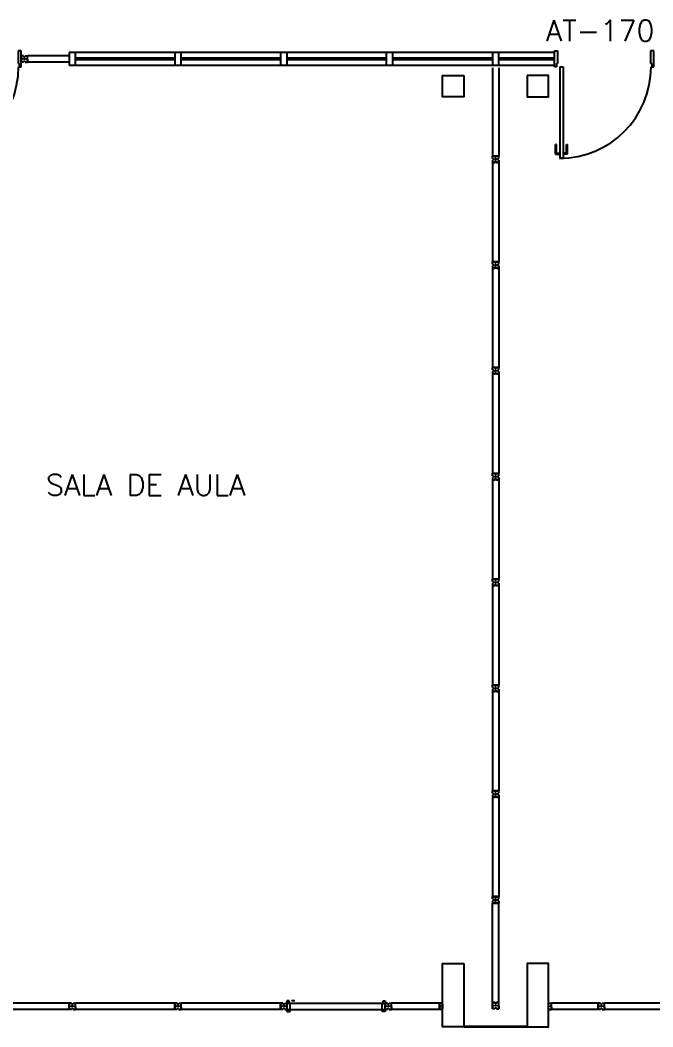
# Model space of a CAD drawing. Header units: millimetres. Extents: x 2860 to 3104, y 1039 to 1134.
# Drawn here: x 3036.72 to 3042.7, y 1061.37 to 1070.89 of the extents above; entities that cross this region are included whole.
import ezdxf

# ---------------------------------------------------------------- set-up
doc = ezdxf.new("R2010")
doc.units = ezdxf.units.MM
for name, color, linetype in [('DIV', 2, 'Continuous'), ('ESQ', 2, 'Continuous'), ('ESTR', 3, 'Continuous'), ('TEXTO', 2, 'Continuous'), ('TEXTO-ENDEREÇO', 2, 'Continuous')]:
    doc.layers.add(name, color=color, linetype=linetype)
doc.styles.add('UNB-100', font='simplex.shx', dxfattribs={"height": 0.2})
doc.styles.add('UNB-100-1', font='simplex.shx', dxfattribs={"height": 0.2})

# ---------------------------------------------------------------- blocks, each defined once
blk = doc.blocks.new('PILINT-TTS')
for points in [[(-0.2, 0), (-0.2, -0.2), (0, -0.2), (0, 0)], [(-0.8, 0), (-0.8, -0.2), (-1, -0.2), (-1, 0)], [(-0.8, -8.39), (-0.8, -8.99), (-1, -8.99), (-1, -8.39)]]:
    blk.add_lwpolyline(points, close=True)
blk.add_lwpolyline([(-0.2, -8.99), (0, -8.99), (0, -8.39), (-0.2, -8.39), (-0.2, -8.9904)])
blk = doc.blocks.new('DIVMT-TTS')
for p, q in [((-0.03, 0.03), (-0.03, 0.006)), ((-0.008, 0.03), (-0.03, 0.03)), ((-0.0185, 0.006), (-0.03, 0.006)), ((-0.0185, -0.006), (-0.0185, 0.006)), ((-0.008, 0.03), (-0.008, 0.02)), ((-0.008, 0.02), (0.008, 0.02)), ((-0.0051, 0), (0.0051, 0)), ((0.0051, 0), (-0.0051, 0)), ((-0.0051, 0), (0.0051, 0)), ((0, -0.0051), (0, 0.0051)), ((0, 0.0051), (0, -0.0051)), ((0.008, 0.03), (0.008, 0.02)), ((0.008, 0.03), (0.03, 0.03)), ((0.0205, 0.006), (0.03, 0.006)), ((0.0205, -0.006), (0.0205, 0.006)), ((0.0205, 0.006), (0.0205, -0.006)), ((0.0205, 0.006), (0.03, 0.006)), ((0.97, 0.03), (0.03, 0.03)), ((0.03, 0.006), (0.03, 0.03)), ((0.03, -0.03), (0.03, 0.03)), ((0.03, -0.005), (0.03, 0.005)), ((0.97, -0.03), (0.97, 0.03)), ((0.97, 0.03), (0.97, 0.009)), ((0.97, 0.009), (0.97, 0.027)), ((0.9795, 0.006), (0.97, 0.006)), ((0.97, -0.005), (0.97, 0.005)), ((0.9795, 0.006), (0.9795, -0.006)), ((1.0051, 0), (0.9949, 0)), ((1, 0.0051), (1, -0.0051)), ((-0.0185, -0.006), (-0.03, -0.006)), ((-0.03, -0.03), (-0.03, -0.006)), ((-0.008, -0.03), (-0.03, -0.03)), ((-0.008, -0.03), (-0.008, -0.02)), ((-0.008, -0.02), (0.008, -0.02)), ((0.008, -0.03), (0.008, -0.02)), ((0.008, -0.03), (0.03, -0.03)), ((0.0205, -0.006), (0.03, -0.006)), ((0.0205, -0.006), (0.03, -0.006)), ((0.03, -0.006), (0.03, -0.03)), ((0.97, -0.03), (0.03, -0.03)), ((0.9795, -0.006), (0.97, -0.006)), ((0.97, -0.009), (0.97, -0.027))]:
    blk.add_line(p, q)
blk = doc.blocks.new('DIV-TTS')
for p, q in [((-0.0051, 0), (0.0051, 0)), ((0, -0.0051), (0, 0.0051)), ((0.0205, 0.006), (0.03, 0.006)), ((0.0205, -0.006), (0.0205, 0.006)), ((0.03, 0.03), (0.97, 0.03)), ((0.03, 0.03), (0.03, -0.03)), ((0.03, 0.009), (0.03, 0.027)), ((0.03, 0.005), (0.03, -0.005)), ((0.97, 0.03), (0.97, -0.03)), ((0.9795, 0.006), (0.97, 0.006)), ((0.97, 0.005), (0.97, -0.005)), ((0.9795, -0.006), (0.9795, 0.006)), ((1.0051, 0), (0.9949, 0)), ((0.9949, 0), (1.0051, 0)), ((1, -0.0051), (1, 0.0051)), ((0.0205, -0.006), (0.03, -0.006)), ((0.03, -0.03), (0.03, -0.009)), ((0.03, -0.009), (0.03, -0.027)), ((0.03, -0.03), (0.97, -0.03)), ((0.9795, -0.006), (0.97, -0.006))]:
    blk.add_line(p, q)
blk = doc.blocks.new('PDV1D-TTS')
at = {"layer": 'DIV'}
for p, q in [((0, 0), (-0.0116, 0)), ((0, 0.06), (0, 0.075)), ((0, 0.075), (0.03, 0.075)), ((0, -0.06), (0, 0.06)), ((0.03, 0.075), (0.03, -0.0449)), ((0.91, 0.075), (0.91, -0.0449)), ((0.94, 0.075), (0.91, 0.075)), ((0.94, 0.06), (0.94, 0.075)), ((0.94, -0.06), (0.94, 0.06)), ((0, -0.075), (0, -0.0597)), ((0.0201, -0.075), (0, -0.075)), ((0.0201, -0.0449), (0.03, -0.0449)), ((0.0201, -0.0449), (0.0201, -0.075)), ((0.0517, -0.0755), (0.0517, -0.9397)), ((0.0521, -0.0755), (0.0821, -0.0755)), ((0.0817, -0.0755), (0.0817, -0.9397)), ((0.9199, -0.0449), (0.91, -0.0449)), ((0.9199, -0.0449), (0.9199, -0.075)), ((0.9199, -0.075), (0.94, -0.075)), ((0.94, -0.075), (0.94, -0.0597)), ((0.0817, -0.9397), (0.0517, -0.9397))]:
    blk.add_line(p, q, dxfattribs=at)
at = {"layer": 'DIV', "color": 1}
for p, q in [((0.0092, -0.8997), (0.0092, -0.8097)), ((0.0192, -0.8097), (0.0093, -0.8097)), ((0.0192, -0.8897), (0.0192, -0.8097)), ((0.1138, -0.8097), (0.1237, -0.8097)), ((0.1138, -0.8897), (0.1138, -0.8097)), ((0.1238, -0.8997), (0.1238, -0.8097)), ((0.0092, -0.8997), (0.0492, -0.8997)), ((0.0192, -0.8897), (0.0492, -0.8897)), ((0.1138, -0.8897), (0.0838, -0.8897)), ((0.1238, -0.8997), (0.0838, -0.8997))]:
    blk.add_line(p, q, dxfattribs=at)
blk.add_arc((0.0485, -0.0751), 0.8651, 270, 0, dxfattribs=at)

msp = doc.modelspace()

# ---------------------------------------------------------------- linework, layer by layer
at = {"layer": 'DIV'}
for p, q in [((3036.7269, 1070.5518), (3036.7269, 1070.5308)), ((3036.7269, 1070.4918), (3036.7269, 1070.5518)), ((3036.7269, 1070.5518), (3036.7269, 1070.5278)), ((3036.7489, 1070.5518), (3036.7269, 1070.5518)), ((3036.7269, 1070.5308), (3036.7269, 1070.5488)), ((3036.7364, 1070.5278), (3036.7269, 1070.5278)), ((3036.7384, 1070.5278), (3036.7269, 1070.5278)), ((3036.7269, 1070.5168), (3036.7269, 1070.5268)), ((3036.7364, 1070.5278), (3036.7364, 1070.5158)), ((3036.7384, 1070.5158), (3036.7384, 1070.5278)), ((3036.7489, 1070.5518), (3036.7489, 1070.5418)), ((3036.7489, 1070.5418), (3036.7649, 1070.5418)), ((3036.7569, 1070.5269), (3036.7569, 1070.5167)), ((3036.7569, 1070.5167), (3036.7569, 1070.5269)), ((3036.7569, 1070.5269), (3036.7569, 1070.5167)), ((3036.7649, 1070.5518), (3036.7649, 1070.5418)), ((3036.7649, 1070.5518), (3036.7869, 1070.5518)), ((3036.7774, 1070.5278), (3036.7869, 1070.5278)), ((3036.7774, 1070.5158), (3036.7774, 1070.5278)), ((3036.7774, 1070.5278), (3036.7774, 1070.5158)), ((3036.7774, 1070.5278), (3036.7869, 1070.5278)), ((3037.1785, 1070.5518), (3036.7869, 1070.5518)), ((3036.7869, 1070.5278), (3036.7869, 1070.5518)), ((3036.7869, 1070.4918), (3036.7869, 1070.5518)), ((3036.7869, 1070.5168), (3036.7869, 1070.5268)), ((3036.7364, 1070.5158), (3036.7269, 1070.5158)), ((3036.7384, 1070.5158), (3036.7269, 1070.5158)), ((3036.7269, 1070.4918), (3036.7269, 1070.5158)), ((3036.7269, 1070.5128), (3036.7269, 1070.4948)), ((3036.7489, 1070.4918), (3036.7269, 1070.4918)), ((3036.7489, 1070.4918), (3036.7489, 1070.5018)), ((3036.7489, 1070.5018), (3036.7649, 1070.5018)), ((3036.762, 1070.5218), (3036.7518, 1070.5218)), ((3036.7518, 1070.5218), (3036.762, 1070.5218)), ((3036.762, 1070.5218), (3036.7518, 1070.5218)), ((3036.7518, 1070.5218), (3036.762, 1070.5218)), ((3036.7649, 1070.4918), (3036.7649, 1070.5018)), ((3036.7649, 1070.4918), (3036.7869, 1070.4918)), ((3036.7774, 1070.5158), (3036.7869, 1070.5158)), ((3036.7774, 1070.5158), (3036.7869, 1070.5158)), ((3036.7869, 1070.5158), (3036.7869, 1070.4918)), ((3037.1785, 1070.4918), (3036.7869, 1070.4918)), ((3041.179, 1070.4376), (3041.179, 1069.6038)), ((3041.239, 1070.4376), (3041.239, 1069.6038)), ((3041.203, 1069.6038), (3041.179, 1069.6038)), ((3041.179, 1069.5818), (3041.179, 1069.6038)), ((3041.239, 1069.6038), (3041.179, 1069.6038)), ((3041.179, 1069.5818), (3041.189, 1069.5818)), ((3041.189, 1069.5658), (3041.189, 1069.5818)), ((3041.203, 1069.5943), (3041.203, 1069.6038)), ((3041.203, 1069.5943), (3041.203, 1069.6038)), ((3041.215, 1069.5943), (3041.203, 1069.5943)), ((3041.203, 1069.5943), (3041.215, 1069.5943)), ((3041.2141, 1069.5738), (3041.2039, 1069.5738)), ((3041.2039, 1069.5738), (3041.2141, 1069.5738)), ((3041.214, 1069.6038), (3041.204, 1069.6038)), ((3041.209, 1069.5687), (3041.209, 1069.5789)), ((3041.209, 1069.5789), (3041.209, 1069.5687)), ((3041.209, 1069.5687), (3041.209, 1069.5789)), ((3041.215, 1069.6038), (3041.239, 1069.6038)), ((3041.215, 1069.5943), (3041.215, 1069.6038)), ((3041.215, 1069.5943), (3041.215, 1069.6038)), ((3041.239, 1069.5818), (3041.229, 1069.5818)), ((3041.229, 1069.5658), (3041.229, 1069.5818)), ((3041.239, 1069.5818), (3041.239, 1069.6038)), ((3041.179, 1069.5658), (3041.189, 1069.5658)), ((3041.179, 1069.5658), (3041.179, 1069.5438)), ((3041.179, 1069.5438), (3041.203, 1069.5438)), ((3041.203, 1069.5553), (3041.203, 1069.5438)), ((3041.215, 1069.5553), (3041.203, 1069.5553)), ((3041.215, 1069.5553), (3041.215, 1069.5438)), ((3041.239, 1069.5438), (3041.215, 1069.5438)), ((3041.239, 1069.5658), (3041.229, 1069.5658)), ((3041.239, 1069.5658), (3041.239, 1069.5438)), ((3041.203, 1064.6038), (3041.179, 1064.6038)), ((3041.179, 1064.5818), (3041.179, 1064.6038)), ((3041.239, 1064.6038), (3041.179, 1064.6038)), ((3041.179, 1064.5818), (3041.189, 1064.5818)), ((3041.179, 1064.5658), (3041.189, 1064.5658)), ((3041.179, 1064.5658), (3041.179, 1064.5438)), ((3041.179, 1064.5438), (3041.203, 1064.5438)), ((3041.189, 1064.5658), (3041.189, 1064.5818)), ((3041.203, 1064.5943), (3041.203, 1064.6038)), ((3041.203, 1064.5943), (3041.203, 1064.6038)), ((3041.215, 1064.5943), (3041.203, 1064.5943)), ((3041.203, 1064.5943), (3041.215, 1064.5943)), ((3041.203, 1064.5553), (3041.203, 1064.5438)), ((3041.215, 1064.5553), (3041.203, 1064.5553)), ((3041.2141, 1064.5738), (3041.2039, 1064.5738)), ((3041.2039, 1064.5738), (3041.2141, 1064.5738)), ((3041.214, 1064.6038), (3041.204, 1064.6038)), ((3041.209, 1064.5687), (3041.209, 1064.5789)), ((3041.209, 1064.5789), (3041.209, 1064.5687)), ((3041.209, 1064.5687), (3041.209, 1064.5789)), ((3041.215, 1064.6038), (3041.239, 1064.6038)), ((3041.215, 1064.5943), (3041.215, 1064.6038)), ((3041.215, 1064.5943), (3041.215, 1064.6038)), ((3041.215, 1064.5553), (3041.215, 1064.5438)), ((3041.239, 1064.5438), (3041.215, 1064.5438)), ((3041.239, 1064.5818), (3041.229, 1064.5818)), ((3041.229, 1064.5658), (3041.229, 1064.5818)), ((3041.239, 1064.5658), (3041.229, 1064.5658)), ((3041.239, 1064.5818), (3041.239, 1064.6038)), ((3041.239, 1064.5658), (3041.239, 1064.5438)), ((3037.1779, 1061.5978), (3036.2379, 1061.5978)), ((3037.1779, 1061.5378), (3037.1779, 1061.5978)), ((3037.1779, 1061.5978), (3037.1779, 1061.5768)), ((3037.1779, 1061.5978), (3037.1779, 1061.5738)), ((3037.1999, 1061.5978), (3037.1779, 1061.5978)), ((3037.1779, 1061.5768), (3037.1779, 1061.5948)), ((3037.1999, 1061.5978), (3037.1999, 1061.5878)), ((3037.1999, 1061.5878), (3037.2159, 1061.5878)), ((3037.2159, 1061.5978), (3037.2159, 1061.5878)), ((3037.2159, 1061.5978), (3037.2379, 1061.5978)), ((3038.1779, 1061.5978), (3037.2379, 1061.5978)), ((3037.2379, 1061.5738), (3037.2379, 1061.5978)), ((3037.2379, 1061.5378), (3037.2379, 1061.5978)), ((3038.1779, 1061.5378), (3038.1779, 1061.5978)), ((3038.1779, 1061.5978), (3038.1779, 1061.5768)), ((3038.1779, 1061.5978), (3038.1779, 1061.5738)), ((3038.1999, 1061.5978), (3038.1779, 1061.5978)), ((3038.1779, 1061.5768), (3038.1779, 1061.5948)), ((3038.1999, 1061.5978), (3038.1999, 1061.5878)), ((3038.1999, 1061.5878), (3038.2159, 1061.5878)), ((3038.2159, 1061.5978), (3038.2159, 1061.5878)), ((3038.2159, 1061.5978), (3038.2379, 1061.5978)), ((3039.1779, 1061.5978), (3038.2379, 1061.5978)), ((3038.2379, 1061.5738), (3038.2379, 1061.5978)), ((3038.2379, 1061.5378), (3038.2379, 1061.5978)), ((3039.1779, 1061.5378), (3039.1779, 1061.5978)), ((3039.1779, 1061.5978), (3039.1779, 1061.5768)), ((3039.1779, 1061.5978), (3039.1779, 1061.5738)), ((3039.1999, 1061.5978), (3039.1779, 1061.5978)), ((3039.1779, 1061.5768), (3039.1779, 1061.5948)), ((3039.1999, 1061.5978), (3039.1999, 1061.5878)), ((3039.1999, 1061.5878), (3039.2159, 1061.5878)), ((3039.2159, 1061.5978), (3039.2159, 1061.5878)), ((3039.2159, 1061.5978), (3039.2379, 1061.5978)), ((3039.258, 1061.6178), (3039.2369, 1061.6178)), ((3039.2379, 1061.6178), (3039.2379, 1061.6026)), ((3039.2379, 1061.6028), (3039.2379, 1061.5328)), ((3039.2379, 1061.5738), (3039.2379, 1061.5978)), ((3039.2379, 1061.5378), (3039.2379, 1061.5978)), ((3040.1779, 1061.5928), (3039.2379, 1061.5928)), ((3039.258, 1061.5877), (3039.258, 1061.6178)), ((3039.258, 1061.5877), (3039.2679, 1061.5877)), ((3039.2679, 1061.5178), (3039.2679, 1061.5877)), ((3039.282, 1061.6223), (3039.312, 1061.6223)), ((3040.1365, 1061.5178), (3040.1365, 1061.5877)), ((3040.1464, 1061.5877), (3040.1365, 1061.5877)), ((3040.1464, 1061.6178), (3040.1665, 1061.6178)), ((3040.1464, 1061.5877), (3040.1464, 1061.6178)), ((3040.1665, 1061.6178), (3040.1665, 1061.6026)), ((3040.1665, 1061.6028), (3040.1665, 1061.5328)), ((3040.1665, 1061.5978), (3040.1665, 1061.5738)), ((3040.1885, 1061.5978), (3040.1665, 1061.5978)), ((3040.1665, 1061.5378), (3040.1665, 1061.5978)), ((3040.1665, 1061.5978), (3040.1665, 1061.5768)), ((3040.1885, 1061.5978), (3040.1885, 1061.5878)), ((3040.1885, 1061.5878), (3040.2045, 1061.5878)), ((3040.2045, 1061.5978), (3040.2045, 1061.5878)), ((3040.2045, 1061.5978), (3040.2265, 1061.5978)), ((3040.2265, 1061.5738), (3040.2265, 1061.5978)), ((3040.2265, 1061.5378), (3040.2265, 1061.5978)), ((3040.6776, 1061.5978), (3040.2265, 1061.5978)), ((3040.6776, 1061.5978), (3040.6776, 1061.5768)), ((3040.6776, 1061.5378), (3040.6776, 1061.5978)), ((3040.6996, 1061.5968), (3040.6776, 1061.5968)), ((3040.6776, 1061.5968), (3040.6776, 1061.5368)), ((3040.6776, 1061.5768), (3040.6776, 1061.5948)), ((3040.6776, 1061.5758), (3040.6776, 1061.5938)), ((3040.6996, 1061.5968), (3040.6996, 1061.5868)), ((3040.7076, 1061.5868), (3040.6996, 1061.5868)), ((3040.7076, 1061.5868), (3040.7076, 1061.5659)), ((3041.179, 1061.5438), (3041.179, 1061.6038)), ((3041.179, 1061.6038), (3041.179, 1061.5828)), ((3041.179, 1061.6038), (3041.179, 1061.5798)), ((3041.201, 1061.6038), (3041.179, 1061.6038)), ((3041.179, 1061.5828), (3041.179, 1061.6008)), ((3041.201, 1061.6038), (3041.201, 1061.5938)), ((3041.201, 1061.5938), (3041.217, 1061.5938)), ((3041.217, 1061.6038), (3041.217, 1061.5938)), ((3041.217, 1061.6038), (3041.239, 1061.6038)), ((3041.239, 1061.5798), (3041.239, 1061.6038)), ((3041.239, 1061.5438), (3041.239, 1061.6038)), ((3041.708, 1061.5687), (3041.708, 1061.5879)), ((3041.716, 1061.5878), (3041.708, 1061.5879)), ((3041.716, 1061.5978), (3041.716, 1061.5878)), ((3041.716, 1061.5978), (3041.738, 1061.5978)), ((3042.1779, 1061.5978), (3041.738, 1061.5978)), ((3041.738, 1061.5378), (3041.738, 1061.5978)), ((3041.738, 1061.5378), (3041.738, 1061.5978)), ((3041.738, 1061.5768), (3041.738, 1061.5948)), ((3042.1779, 1061.5978), (3042.1779, 1061.5768)), ((3042.1779, 1061.5378), (3042.1779, 1061.5978)), ((3042.1779, 1061.5978), (3042.1779, 1061.5738)), ((3042.1999, 1061.5978), (3042.1779, 1061.5978)), ((3042.1779, 1061.5768), (3042.1779, 1061.5948)), ((3042.1999, 1061.5978), (3042.1999, 1061.5878)), ((3042.1999, 1061.5878), (3042.2159, 1061.5878)), ((3042.2159, 1061.5978), (3042.2159, 1061.5878)), ((3042.2159, 1061.5978), (3042.2379, 1061.5978)), ((3043.1779, 1061.5978), (3042.2379, 1061.5978)), ((3042.2379, 1061.5738), (3042.2379, 1061.5978)), ((3042.2379, 1061.5378), (3042.2379, 1061.5978)), ((3037.1779, 1061.5378), (3036.2379, 1061.5378)), ((3037.1874, 1061.5738), (3037.1779, 1061.5738)), ((3037.1894, 1061.5738), (3037.1779, 1061.5738)), ((3037.1779, 1061.5628), (3037.1779, 1061.5728)), ((3037.1874, 1061.5618), (3037.1779, 1061.5618)), ((3037.1894, 1061.5618), (3037.1779, 1061.5618)), ((3037.1779, 1061.5378), (3037.1779, 1061.5618)), ((3037.1779, 1061.5588), (3037.1779, 1061.5408)), ((3037.1999, 1061.5378), (3037.1779, 1061.5378)), ((3037.1874, 1061.5738), (3037.1874, 1061.5618)), ((3037.1894, 1061.5618), (3037.1894, 1061.5738)), ((3037.1999, 1061.5378), (3037.1999, 1061.5478)), ((3037.1999, 1061.5478), (3037.2159, 1061.5478)), ((3037.213, 1061.5678), (3037.2028, 1061.5678)), ((3037.2028, 1061.5678), (3037.213, 1061.5678)), ((3037.213, 1061.5678), (3037.2028, 1061.5678)), ((3037.2028, 1061.5678), (3037.213, 1061.5678)), ((3037.2079, 1061.5729), (3037.2079, 1061.5627)), ((3037.2079, 1061.5627), (3037.2079, 1061.5729)), ((3037.2079, 1061.5729), (3037.2079, 1061.5627)), ((3037.2159, 1061.5378), (3037.2159, 1061.5478)), ((3037.2159, 1061.5378), (3037.2379, 1061.5378)), ((3037.2284, 1061.5738), (3037.2379, 1061.5738)), ((3037.2284, 1061.5618), (3037.2284, 1061.5738)), ((3037.2284, 1061.5738), (3037.2284, 1061.5618)), ((3037.2284, 1061.5738), (3037.2379, 1061.5738)), ((3037.2284, 1061.5618), (3037.2379, 1061.5618)), ((3037.2284, 1061.5618), (3037.2379, 1061.5618)), ((3037.2379, 1061.5628), (3037.2379, 1061.5728)), ((3037.2379, 1061.5618), (3037.2379, 1061.5378)), ((3038.1779, 1061.5378), (3037.2379, 1061.5378)), ((3038.1874, 1061.5738), (3038.1779, 1061.5738)), ((3038.1894, 1061.5738), (3038.1779, 1061.5738)), ((3038.1779, 1061.5628), (3038.1779, 1061.5728)), ((3038.1874, 1061.5618), (3038.1779, 1061.5618)), ((3038.1894, 1061.5618), (3038.1779, 1061.5618)), ((3038.1779, 1061.5378), (3038.1779, 1061.5618)), ((3038.1779, 1061.5588), (3038.1779, 1061.5408)), ((3038.1999, 1061.5378), (3038.1779, 1061.5378)), ((3038.1874, 1061.5738), (3038.1874, 1061.5618)), ((3038.1894, 1061.5618), (3038.1894, 1061.5738)), ((3038.1999, 1061.5378), (3038.1999, 1061.5478)), ((3038.1999, 1061.5478), (3038.2159, 1061.5478)), ((3038.213, 1061.5678), (3038.2028, 1061.5678)), ((3038.2028, 1061.5678), (3038.213, 1061.5678)), ((3038.213, 1061.5678), (3038.2028, 1061.5678)), ((3038.2028, 1061.5678), (3038.213, 1061.5678)), ((3038.2079, 1061.5729), (3038.2079, 1061.5627)), ((3038.2079, 1061.5627), (3038.2079, 1061.5729)), ((3038.2079, 1061.5729), (3038.2079, 1061.5627)), ((3038.2159, 1061.5378), (3038.2159, 1061.5478)), ((3038.2159, 1061.5378), (3038.2379, 1061.5378)), ((3038.2284, 1061.5738), (3038.2379, 1061.5738)), ((3038.2284, 1061.5618), (3038.2284, 1061.5738)), ((3038.2284, 1061.5738), (3038.2284, 1061.5618)), ((3038.2284, 1061.5738), (3038.2379, 1061.5738)), ((3038.2284, 1061.5618), (3038.2379, 1061.5618)), ((3038.2284, 1061.5618), (3038.2379, 1061.5618)), ((3038.2379, 1061.5628), (3038.2379, 1061.5728)), ((3038.2379, 1061.5618), (3038.2379, 1061.5378)), ((3039.1779, 1061.5378), (3038.2379, 1061.5378)), ((3039.1874, 1061.5738), (3039.1779, 1061.5738)), ((3039.1894, 1061.5738), (3039.1779, 1061.5738)), ((3039.1779, 1061.5628), (3039.1779, 1061.5728)), ((3039.1874, 1061.5618), (3039.1779, 1061.5618)), ((3039.1894, 1061.5618), (3039.1779, 1061.5618)), ((3039.1779, 1061.5378), (3039.1779, 1061.5618)), ((3039.1779, 1061.5588), (3039.1779, 1061.5408)), ((3039.1999, 1061.5378), (3039.1779, 1061.5378)), ((3039.1874, 1061.5738), (3039.1874, 1061.5618)), ((3039.1894, 1061.5618), (3039.1894, 1061.5738)), ((3039.1999, 1061.5378), (3039.1999, 1061.5478)), ((3039.1999, 1061.5478), (3039.2159, 1061.5478)), ((3039.213, 1061.5678), (3039.2028, 1061.5678)), ((3039.2028, 1061.5678), (3039.213, 1061.5678)), ((3039.213, 1061.5678), (3039.2028, 1061.5678)), ((3039.2028, 1061.5678), (3039.213, 1061.5678)), ((3039.2079, 1061.5729), (3039.2079, 1061.5627)), ((3039.2079, 1061.5627), (3039.2079, 1061.5729)), ((3039.2079, 1061.5729), (3039.2079, 1061.5627)), ((3039.2159, 1061.5378), (3039.2159, 1061.5478)), ((3039.2159, 1061.5378), (3039.2379, 1061.5378)), ((3039.2284, 1061.5738), (3039.2379, 1061.5738)), ((3039.2284, 1061.5618), (3039.2284, 1061.5738)), ((3039.2284, 1061.5738), (3039.2284, 1061.5618)), ((3039.2284, 1061.5738), (3039.2379, 1061.5738)), ((3039.2284, 1061.5618), (3039.2379, 1061.5618)), ((3039.2284, 1061.5618), (3039.2379, 1061.5618)), ((3039.2379, 1061.5628), (3039.2379, 1061.5728)), ((3039.2379, 1061.5618), (3039.2379, 1061.5378)), ((3039.2379, 1061.5328), (3039.2379, 1061.5178)), ((3040.1779, 1061.5328), (3039.2379, 1061.5328)), ((3039.2379, 1061.5178), (3039.2679, 1061.5178)), ((3040.1665, 1061.5178), (3040.1365, 1061.5178)), ((3040.176, 1061.5738), (3040.1665, 1061.5738)), ((3040.1665, 1061.5628), (3040.1665, 1061.5728)), ((3040.1665, 1061.5378), (3040.1665, 1061.5618)), ((3040.176, 1061.5618), (3040.1665, 1061.5618)), ((3040.1885, 1061.5378), (3040.1665, 1061.5378)), ((3040.1665, 1061.5328), (3040.1665, 1061.5178)), ((3040.176, 1061.5738), (3040.176, 1061.5618)), ((3040.1885, 1061.5378), (3040.1885, 1061.5478)), ((3040.1885, 1061.5478), (3040.2045, 1061.5478)), ((3040.1914, 1061.5678), (3040.2016, 1061.5678)), ((3040.2016, 1061.5678), (3040.1914, 1061.5678)), ((3040.1914, 1061.5678), (3040.2016, 1061.5678)), ((3040.2016, 1061.5678), (3040.1914, 1061.5678)), ((3040.1965, 1061.5627), (3040.1965, 1061.5729)), ((3040.1965, 1061.5729), (3040.1965, 1061.5627)), ((3040.1965, 1061.5729), (3040.1965, 1061.5627)), ((3040.2045, 1061.5378), (3040.2045, 1061.5478)), ((3040.2045, 1061.5378), (3040.2265, 1061.5378)), ((3040.217, 1061.5738), (3040.2265, 1061.5738)), ((3040.217, 1061.5618), (3040.217, 1061.5738)), ((3040.217, 1061.5738), (3040.217, 1061.5618)), ((3040.217, 1061.5738), (3040.2265, 1061.5738)), ((3040.217, 1061.5618), (3040.2265, 1061.5618)), ((3040.217, 1061.5618), (3040.2265, 1061.5618)), ((3040.2265, 1061.5628), (3040.2265, 1061.5728)), ((3040.2265, 1061.5618), (3040.2265, 1061.5378)), ((3040.6776, 1061.5378), (3040.2265, 1061.5378)), ((3040.6871, 1061.5738), (3040.6776, 1061.5738)), ((3040.6776, 1061.5628), (3040.6776, 1061.5728)), ((3040.6871, 1061.5728), (3040.6776, 1061.5728)), ((3040.6776, 1061.5718), (3040.6776, 1061.5618)), ((3040.6871, 1061.5618), (3040.6776, 1061.5618)), ((3040.6871, 1061.5608), (3040.6776, 1061.5608)), ((3040.6776, 1061.5588), (3040.6776, 1061.5408)), ((3040.6776, 1061.5578), (3040.6776, 1061.5398)), ((3040.6996, 1061.5368), (3040.6776, 1061.5368)), ((3040.6851, 1061.5728), (3040.6806, 1061.5728)), ((3040.6851, 1061.5608), (3040.6806, 1061.5608)), ((3040.6871, 1061.5738), (3040.6871, 1061.5618)), ((3040.6871, 1061.5608), (3040.6871, 1061.5728)), ((3040.6871, 1061.5708), (3040.6871, 1061.5628)), ((3040.6996, 1061.5368), (3040.6996, 1061.5468)), ((3040.6996, 1061.5468), (3040.7076, 1061.5467)), ((3040.7127, 1061.5678), (3040.7025, 1061.5678)), ((3040.7127, 1061.5668), (3040.7025, 1061.5668)), ((3040.7076, 1061.5729), (3040.7076, 1061.5627)), ((3040.7076, 1061.5719), (3040.7076, 1061.5617)), ((3040.7076, 1061.5659), (3040.7076, 1061.5467)), ((3041.1885, 1061.5798), (3041.179, 1061.5798)), ((3041.1905, 1061.5798), (3041.179, 1061.5798)), ((3041.179, 1061.5688), (3041.179, 1061.5788)), ((3041.1885, 1061.5678), (3041.179, 1061.5678)), ((3041.1905, 1061.5678), (3041.179, 1061.5678)), ((3041.179, 1061.5438), (3041.179, 1061.5678)), ((3041.179, 1061.5648), (3041.179, 1061.5468)), ((3041.201, 1061.5438), (3041.179, 1061.5438)), ((3041.1885, 1061.5798), (3041.1885, 1061.5678)), ((3041.1905, 1061.5678), (3041.1905, 1061.5798)), ((3041.201, 1061.5438), (3041.201, 1061.5538)), ((3041.201, 1061.5538), (3041.217, 1061.5538)), ((3041.2141, 1061.5738), (3041.2039, 1061.5738)), ((3041.2039, 1061.5738), (3041.2141, 1061.5738)), ((3041.2141, 1061.5738), (3041.2039, 1061.5738)), ((3041.2039, 1061.5738), (3041.2141, 1061.5738)), ((3041.209, 1061.5789), (3041.209, 1061.5687)), ((3041.209, 1061.5687), (3041.209, 1061.5789)), ((3041.209, 1061.5789), (3041.209, 1061.5687)), ((3041.217, 1061.5438), (3041.217, 1061.5538)), ((3041.217, 1061.5438), (3041.239, 1061.5438)), ((3041.2295, 1061.5798), (3041.239, 1061.5798)), ((3041.2295, 1061.5678), (3041.2295, 1061.5798)), ((3041.2295, 1061.5798), (3041.2295, 1061.5678)), ((3041.2295, 1061.5798), (3041.239, 1061.5798)), ((3041.2295, 1061.5678), (3041.239, 1061.5678)), ((3041.2295, 1061.5678), (3041.239, 1061.5678)), ((3041.239, 1061.5688), (3041.239, 1061.5788)), ((3041.239, 1061.5678), (3041.239, 1061.5438)), ((3041.7131, 1061.5678), (3041.7029, 1061.5678)), ((3041.7029, 1061.5678), (3041.7131, 1061.5678)), ((3041.7029, 1061.5678), (3041.7131, 1061.5678)), ((3041.708, 1061.5729), (3041.708, 1061.5627)), ((3041.708, 1061.5627), (3041.708, 1061.5729)), ((3041.708, 1061.5478), (3041.708, 1061.5687)), ((3041.708, 1061.5478), (3041.716, 1061.5478)), ((3041.716, 1061.5378), (3041.716, 1061.5478)), ((3041.716, 1061.5378), (3041.738, 1061.5378)), ((3041.7285, 1061.5738), (3041.7285, 1061.5618)), ((3041.7285, 1061.5738), (3041.738, 1061.5738)), ((3041.7285, 1061.5738), (3041.7285, 1061.5618)), ((3041.7285, 1061.5738), (3041.738, 1061.5738)), ((3041.7285, 1061.5638), (3041.7285, 1061.5718)), ((3041.7285, 1061.5618), (3041.738, 1061.5618)), ((3041.7285, 1061.5618), (3041.738, 1061.5618)), ((3041.7305, 1061.5738), (3041.735, 1061.5738)), ((3041.7305, 1061.5618), (3041.735, 1061.5618)), ((3041.738, 1061.5628), (3041.738, 1061.5728)), ((3041.738, 1061.5628), (3041.738, 1061.5728)), ((3041.738, 1061.5588), (3041.738, 1061.5408)), ((3042.1779, 1061.5378), (3041.738, 1061.5378)), ((3042.1874, 1061.5738), (3042.1779, 1061.5738)), ((3042.1894, 1061.5738), (3042.1779, 1061.5738)), ((3042.1779, 1061.5628), (3042.1779, 1061.5728)), ((3042.1874, 1061.5618), (3042.1779, 1061.5618)), ((3042.1894, 1061.5618), (3042.1779, 1061.5618)), ((3042.1779, 1061.5378), (3042.1779, 1061.5618)), ((3042.1779, 1061.5588), (3042.1779, 1061.5408)), ((3042.1999, 1061.5378), (3042.1779, 1061.5378)), ((3042.1874, 1061.5738), (3042.1874, 1061.5618)), ((3042.1894, 1061.5618), (3042.1894, 1061.5738)), ((3042.1999, 1061.5378), (3042.1999, 1061.5478)), ((3042.1999, 1061.5478), (3042.2159, 1061.5478)), ((3042.213, 1061.5678), (3042.2028, 1061.5678)), ((3042.2028, 1061.5678), (3042.213, 1061.5678)), ((3042.213, 1061.5678), (3042.2028, 1061.5678)), ((3042.2028, 1061.5678), (3042.213, 1061.5678)), ((3042.2079, 1061.5729), (3042.2079, 1061.5627)), ((3042.2079, 1061.5627), (3042.2079, 1061.5729)), ((3042.2079, 1061.5729), (3042.2079, 1061.5627)), ((3042.2159, 1061.5378), (3042.2159, 1061.5478)), ((3042.2159, 1061.5378), (3042.2379, 1061.5378)), ((3042.2284, 1061.5738), (3042.2379, 1061.5738)), ((3042.2284, 1061.5618), (3042.2284, 1061.5738)), ((3042.2284, 1061.5738), (3042.2284, 1061.5618)), ((3042.2284, 1061.5738), (3042.2379, 1061.5738)), ((3042.2284, 1061.5618), (3042.2379, 1061.5618)), ((3042.2284, 1061.5618), (3042.2379, 1061.5618)), ((3042.2379, 1061.5628), (3042.2379, 1061.5728)), ((3042.2379, 1061.5618), (3042.2379, 1061.5378)), ((3043.1779, 1061.5378), (3042.2379, 1061.5378)), ((3040.908, 1061.3796), (3041.5099, 1061.3796)), ((3040.908, 1061.3736), (3041.5099, 1061.3736))]:
    msp.add_line(p, q, dxfattribs=at)
at = {"layer": 'ESQ'}
for p, q in [((3037.1785, 1070.5818), (3037.1785, 1070.4627)), ((3037.2385, 1070.5818), (3037.1785, 1070.5818)), ((3037.2385, 1070.4618), (3037.2385, 1070.5818)), ((3038.1785, 1070.5818), (3037.2392, 1070.5818)), ((3038.1785, 1070.5278), (3037.2392, 1070.5278)), ((3038.1785, 1070.5818), (3038.1785, 1070.4627)), ((3038.2385, 1070.5818), (3038.1785, 1070.5818)), ((3038.2385, 1070.4618), (3038.2385, 1070.5818)), ((3039.1785, 1070.5818), (3038.2392, 1070.5818)), ((3039.1785, 1070.5278), (3038.2392, 1070.5278)), ((3039.2385, 1070.5818), (3039.1785, 1070.5818)), ((3039.1785, 1070.4618), (3039.1785, 1070.5818)), ((3039.2385, 1070.4618), (3039.2385, 1070.5818)), ((3040.1785, 1070.5818), (3039.2392, 1070.5818)), ((3040.1785, 1070.5278), (3039.2392, 1070.5278)), ((3040.2385, 1070.5818), (3040.1785, 1070.5818)), ((3040.1785, 1070.4618), (3040.1785, 1070.5818)), ((3040.2385, 1070.4618), (3040.2385, 1070.5818)), ((3041.1785, 1070.5818), (3040.2392, 1070.5818)), ((3041.1785, 1070.5278), (3040.2392, 1070.5278)), ((3041.239, 1070.5818), (3041.179, 1070.5818)), ((3041.179, 1070.5818), (3041.179, 1070.4627)), ((3041.239, 1070.5818), (3041.179, 1070.5818)), ((3041.179, 1070.5818), (3041.179, 1070.4627)), ((3041.239, 1070.4618), (3041.239, 1070.5818)), ((3041.239, 1070.4618), (3041.239, 1070.5818)), ((3041.7645, 1070.5818), (3041.2396, 1070.5818)), ((3041.7645, 1070.5278), (3041.2396, 1070.5278)), ((3037.1785, 1070.4618), (3037.2385, 1070.4618)), ((3037.2385, 1070.5158), (3038.1785, 1070.5158)), ((3037.2385, 1070.4618), (3038.1785, 1070.4618)), ((3038.1785, 1070.4618), (3038.2385, 1070.4618)), ((3038.2385, 1070.5158), (3039.1785, 1070.5158)), ((3038.2385, 1070.4618), (3039.1785, 1070.4618)), ((3039.1785, 1070.4618), (3039.2385, 1070.4618)), ((3039.2385, 1070.5158), (3040.1785, 1070.5158)), ((3039.2385, 1070.4618), (3040.1785, 1070.4618)), ((3040.1785, 1070.4618), (3040.2385, 1070.4618)), ((3040.2385, 1070.5158), (3041.1785, 1070.5158)), ((3040.2385, 1070.4618), (3041.1785, 1070.4618)), ((3041.179, 1070.4618), (3041.239, 1070.4618)), ((3041.179, 1070.4618), (3041.239, 1070.4618)), ((3041.239, 1070.5158), (3041.7645, 1070.5158)), ((3041.239, 1070.4618), (3041.7645, 1070.4618))]:
    msp.add_line(p, q, dxfattribs=at)

# ---------------------------------------------------------------- block references
at = {"layer": 'DIV'}
msp.add_blockref('PDV1D-TTS', (3041.7645, 1070.5218), dxfattribs=at)
at = {"layer": 'DIV', "rotation": 90}
for name, p in [('DIVMT-TTS', (3041.209, 1068.5738)), ('DIVMT-TTS', (3041.209, 1067.5738)), ('DIVMT-TTS', (3041.209, 1066.5738)), ('DIVMT-TTS', (3041.209, 1065.5738)), ('DIVMT-TTS', (3041.209, 1064.5738)), ('DIVMT-TTS', (3041.209, 1063.5738)), ('DIVMT-TTS', (3041.209, 1062.5738)), ('DIV-TTS', (3041.209, 1061.5738))]:
    msp.add_blockref(name, p, dxfattribs=at)
at = {"layer": 'ESQ'}
msp.add_blockref('PDV1D-TTS', (3035.7869, 1070.5218), dxfattribs=at)
at = {"layer": 'ESTR', "color": 9}
msp.add_blockref('PILINT-TTS', (3041.708, 1070.3636), dxfattribs=at)

# ---------------------------------------------------------------- texts
at = {"layer": 'TEXTO', "style": 'UNB-100'}
msp.add_text('SALA DE AULA', height=0.2, dxfattribs=at).set_placement((3036.959, 1066.3946))
at = {"layer": 'TEXTO-ENDEREÇO', "style": 'UNB-100-1'}
msp.add_text('AT-170', height=0.2, dxfattribs=at).set_placement((3041.6834, 1070.6881))

doc.saveas('drawing.dxf')
